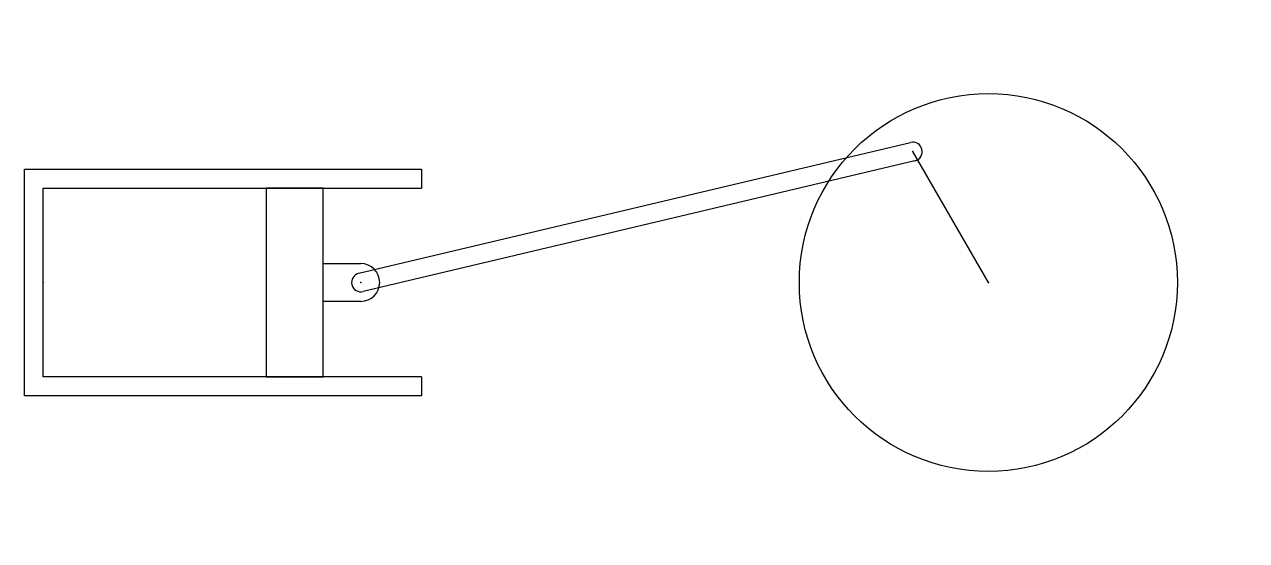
# Model space of a CAD drawing. Header units: millimetres. Extents: x 2803 to 6036, y 1500 to 2866.
import ezdxf

# ---------------------------------------------------------------- set-up
doc = ezdxf.new("R2010")
doc.units = ezdxf.units.MM
doc.header["$MEASUREMENT"] = 0

# ---------------------------------------------------------------- blocks, each defined once
blk = doc.blocks.new('roller')
at = {"color": 5}
blk.add_line((0, 0), (0, 400), dxfattribs=at)
blk.add_circle((0, 0), 500, dxfattribs=at)
blk = doc.blocks.new('Block')
at = {"color": 2}
for p, q in [((1000, 300), (1000, 250)), ((1000, -250), (1000, -300))]:
    blk.add_line(p, q, dxfattribs=at)
for points in [[(1000, -300), (-50, -300), (-50, 300), (1000, 300)], [(1000, -250), (0, -250), (0, 250), (1000, 250)]]:
    blk.add_lwpolyline(points, dxfattribs=at)
blk = doc.blocks.new('slider')
at = {"color": 30, "true_color": 0xf26722}
for points in [[(-100, 250), (-250, 250), (-250, 250), (-100, 250)], [(-100, 250), (-250, 250), (-250, -250), (-100, -250)]]:
    blk.add_lwpolyline(points, close=True, dxfattribs=at)
blk.add_lwpolyline([(0, -50), (-100, -50), (-100, 50), (0, 50)], dxfattribs=at)
blk.add_arc((0, 0), 50, 270, 90, dxfattribs=at)
blk.add_point((0, 0), dxfattribs=at)
blk = doc.blocks.new('link')
at = {"color": 4}
for points in [[(-1500, 25), (0, 25)], [(0, -25), (-1500, -25)]]:
    blk.add_lwpolyline(points, dxfattribs=at)
for centre, start, end in [((-1500, 0), 90, 270), ((0, 0), 270, 90)]:
    blk.add_arc(centre, 25, start, end, dxfattribs=at)
for p in [(-1500.7, 0), (0, 0)]:
    blk.add_point(p, dxfattribs=at)

msp = doc.modelspace()

# ---------------------------------------------------------------- linework, layer by layer
for p in [(2853.3, 2183), (2853.3, 2183), (5353.3, 2183)]:
    msp.add_point(p)

# ---------------------------------------------------------------- block references
for name, p, rotation in [('roller', (5353.3, 2183), 29.99999999991546), ('link', (5153.3, 2529.4), 13.34602612797306)]:
    msp.add_blockref(name, p, dxfattribs=dict(rotation=rotation))
for name, p in [('Block', (2853.3, 2183)), ('slider', (3693.2, 2183))]:
    msp.add_blockref(name, p)

doc.saveas('drawing.dxf')
